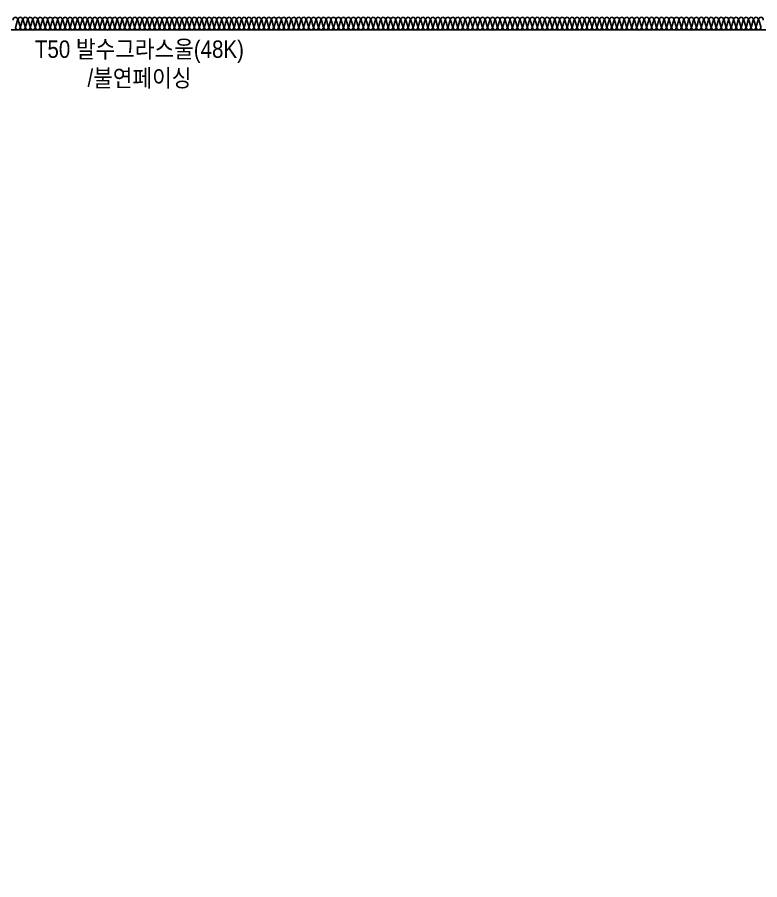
# Model space of a CAD drawing. Header units: millimetres. Extents: x 19868 to 801382, y -4805 to 85279.
# Drawn here: x 335276 to 338263, y 63428 to 66899 of the extents above; entities that cross this region are included whole.
import ezdxf
from ezdxf.enums import TextEntityAlignment as Align

# ---------------------------------------------------------------- set-up
doc = ezdxf.new("R2010")
doc.units = ezdxf.units.MM
doc.header["$LTSCALE"] = 250
doc.layers.add('ISL', color=251, linetype='Continuous')
doc.layers.add('NOPLOT-단열', color=225, linetype='Continuous', plot=False)
doc.styles.add('Gdim', font='')
doc.styles.get('Gdim').set_extended_font_data('Dotum')

msp = doc.modelspace()

# ---------------------------------------------------------------- linework, layer by layer
at = {"layer": 'ISL'}
msp.add_lwpolyline([(335259.4, 66886.8, -1.372593), (335277, 66886.8), (335269.4, 66861.1, 0.509267), (335278.2, 66848.9, 0.509267), (335287, 66861.1), (335279.4, 66886.8, -1.372593), (335297, 66886.8), (335289.4, 66861.1, 0.509267), (335298.2, 66848.9, 0.509267), (335307, 66861.1), (335299.4, 66886.8, -1.372593), (335317, 66886.8), (335309.4, 66861.1, 0.509267), (335318.2, 66848.9, 0.509267), (335327, 66861.1), (335319.4, 66886.8, -1.372593), (335337, 66886.8), (335329.4, 66861.1, 0.509267), (335338.2, 66848.9, 0.509267), (335347, 66861.1), (335339.4, 66886.8, -1.372593), (335357, 66886.8), (335349.4, 66861.1, 0.509267), (335358.2, 66848.9, 0.509267), (335367, 66861.1), (335359.4, 66886.8, -1.372593), (335377, 66886.8), (335369.4, 66861.1, 0.509267), (335378.2, 66848.9, 0.509267), (335387, 66861.1), (335379.4, 66886.8, -1.372593), (335397, 66886.8), (335389.4, 66861.1, 0.509267), (335398.2, 66848.9, 0.509267), (335407, 66861.1), (335399.4, 66886.8, -1.372593), (335417, 66886.8), (335409.4, 66861.1, 0.509267), (335418.2, 66848.9, 0.509267), (335427, 66861.1), (335419.4, 66886.8, -1.372593), (335437, 66886.8), (335429.4, 66861.1, 0.509267), (335438.2, 66848.9, 0.509267), (335447, 66861.1), (335439.4, 66886.8, -1.372593), (335457, 66886.8), (335449.4, 66861.1, 0.509267), (335458.2, 66848.9, 0.509267), (335467, 66861.1), (335459.4, 66886.8, -1.372593), (335477, 66886.8), (335469.4, 66861.1, 0.509267), (335478.2, 66848.9, 0.509267), (335487, 66861.1), (335479.4, 66886.8, -1.372593), (335497, 66886.8), (335489.4, 66861.1, 0.509267), (335498.2, 66848.9, 0.509267), (335507, 66861.1), (335499.4, 66886.8, -1.372593), (335517, 66886.8), (335509.4, 66861.1, 0.509267), (335518.2, 66848.9, 0.509267), (335527, 66861.1), (335519.4, 66886.8, -1.372593), (335537, 66886.8), (335529.4, 66861.1, 0.509267), (335538.2, 66848.9, 0.509267), (335547, 66861.1), (335539.4, 66886.8, -1.372593), (335557, 66886.8), (335549.4, 66861.1, 0.509267), (335558.2, 66848.9, 0.509267), (335567, 66861.1), (335559.4, 66886.8, -1.372593), (335577, 66886.8), (335569.4, 66861.1, 0.509267), (335578.2, 66848.9, 0.509267), (335587, 66861.1), (335579.4, 66886.8, -1.372593), (335597, 66886.8), (335589.4, 66861.1, 0.509267), (335598.2, 66848.9, 0.509267), (335607, 66861.1), (335599.4, 66886.8, -1.372593), (335617, 66886.8), (335609.4, 66861.1, 0.509267), (335618.2, 66848.9, 0.509267), (335627, 66861.1), (335619.4, 66886.8, -1.372593), (335637, 66886.8), (335629.4, 66861.1, 0.509267), (335638.2, 66848.9, 0.509267), (335647, 66861.1), (335639.4, 66886.8, -1.372593), (335657, 66886.8), (335649.4, 66861.1, 0.509267), (335658.2, 66848.9, 0.509267), (335667, 66861.1), (335659.4, 66886.8, -1.372593), (335677, 66886.8), (335669.4, 66861.1, 0.509267), (335678.2, 66848.9, 0.509267), (335687, 66861.1), (335679.4, 66886.8, -1.372593), (335697, 66886.8), (335689.4, 66861.1, 0.509267), (335698.2, 66848.9, 0.509267), (335707, 66861.1), (335699.4, 66886.8, -1.372593), (335717, 66886.8), (335709.4, 66861.1, 0.509267), (335718.2, 66848.9, 0.509267), (335727, 66861.1), (335719.4, 66886.8, -1.372593), (335737, 66886.8), (335729.4, 66861.1, 0.509267), (335738.2, 66848.9, 0.509267), (335747, 66861.1), (335739.4, 66886.8, -1.372593), (335757, 66886.8), (335749.4, 66861.1, 0.509267), (335758.2, 66848.9, 0.509267), (335767, 66861.1), (335759.4, 66886.8, -1.372593), (335777, 66886.8), (335769.4, 66861.1, 0.509267), (335778.2, 66848.9, 0.509267), (335787, 66861.1), (335779.4, 66886.8, -1.372593), (335797, 66886.8), (335789.4, 66861.1, 0.509267), (335798.2, 66848.9, 0.509267), (335807, 66861.1), (335799.4, 66886.8, -1.372593), (335817, 66886.8), (335809.4, 66861.1, 0.509267), (335818.2, 66848.9, 0.509267), (335827, 66861.1), (335819.4, 66886.8, -1.372593), (335837, 66886.8), (335829.4, 66861.1, 0.509267), (335838.2, 66848.9, 0.509267), (335847, 66861.1), (335839.4, 66886.8, -1.372593), (335857, 66886.8), (335849.4, 66861.1, 0.509267), (335858.2, 66848.9, 0.509267), (335867, 66861.1), (335859.4, 66886.8, -1.372593), (335877, 66886.8), (335869.4, 66861.1, 0.509267), (335878.2, 66848.9, 0.509267), (335887, 66861.1), (335879.4, 66886.8, -1.372593), (335897, 66886.8), (335889.4, 66861.1, 0.509267), (335898.2, 66848.9, 0.509267), (335907, 66861.1), (335899.4, 66886.8, -1.372593), (335917, 66886.8), (335909.4, 66861.1, 0.509267), (335918.2, 66848.9, 0.509267), (335927, 66861.1), (335919.4, 66886.8, -1.372593), (335937, 66886.8), (335929.4, 66861.1, 0.509267), (335938.2, 66848.9, 0.509267), (335947, 66861.1), (335939.4, 66886.8, -1.372593), (335957, 66886.8), (335949.4, 66861.1, 0.509267), (335958.2, 66848.9, 0.509267), (335967, 66861.1), (335959.4, 66886.8, -1.372593), (335977, 66886.8), (335969.4, 66861.1, 0.509267), (335978.2, 66848.9, 0.509267), (335987, 66861.1), (335979.4, 66886.8, -1.372593), (335997, 66886.8), (335989.4, 66861.1, 0.509267), (335998.2, 66848.9, 0.509267), (336007, 66861.1), (335999.4, 66886.8, -1.372593), (336017, 66886.8), (336009.4, 66861.1, 0.509267), (336018.2, 66848.9, 0.509267), (336027, 66861.1), (336019.4, 66886.8, -1.372593), (336037, 66886.8), (336029.4, 66861.1, 0.509267), (336038.2, 66848.9, 0.509267), (336047, 66861.1), (336039.4, 66886.8, -1.372593), (336057, 66886.8), (336049.4, 66861.1, 0.509267), (336058.2, 66848.9, 0.509267), (336067, 66861.1), (336059.4, 66886.8, -1.372593), (336077, 66886.8), (336069.4, 66861.1, 0.509267), (336078.2, 66848.9, 0.509267), (336087, 66861.1), (336079.4, 66886.8, -1.372593), (336097, 66886.8), (336089.4, 66861.1, 0.509267), (336098.2, 66848.9, 0.509267), (336107, 66861.1), (336099.4, 66886.8, -1.372593), (336117, 66886.8), (336109.4, 66861.1, 0.509267), (336118.2, 66848.9, 0.509267), (336127, 66861.1), (336119.4, 66886.8, -1.372593), (336137, 66886.8), (336129.4, 66861.1, 0.509267), (336138.2, 66848.9, 0.509267), (336147, 66861.1), (336139.4, 66886.8, -1.372593), (336157, 66886.8), (336149.4, 66861.1, 0.509267), (336158.2, 66848.9, 0.509267), (336167, 66861.1), (336159.4, 66886.8, -1.372593), (336177, 66886.8), (336169.4, 66861.1, 0.509267), (336178.2, 66848.9, 0.509267), (336187, 66861.1), (336179.4, 66886.8, -1.372593), (336197, 66886.8), (336189.4, 66861.1, 0.509267), (336198.2, 66848.9, 0.509267), (336207, 66861.1), (336199.4, 66886.8, -1.372593), (336217, 66886.8), (336209.4, 66861.1, 0.509267), (336218.2, 66848.9, 0.509267), (336227, 66861.1), (336219.4, 66886.8, -1.372593), (336237, 66886.8), (336229.4, 66861.1, 0.509267), (336238.2, 66848.9, 0.509267), (336247, 66861.1), (336239.4, 66886.8, -1.372593), (336257, 66886.8), (336249.4, 66861.1, 0.509267), (336258.2, 66848.9, 0.509267), (336267, 66861.1), (336259.4, 66886.8, -1.372593), (336277, 66886.8), (336269.4, 66861.1, 0.509267), (336278.2, 66848.9, 0.509267), (336287, 66861.1), (336279.4, 66886.8, -1.372593), (336297, 66886.8), (336289.4, 66861.1, 0.509267), (336298.2, 66848.9, 0.509267), (336307, 66861.1), (336299.4, 66886.8, -1.372593), (336317, 66886.8), (336309.4, 66861.1, 0.509267), (336318.2, 66848.9, 0.509267), (336327, 66861.1), (336319.4, 66886.8, -1.372593), (336337, 66886.8), (336329.4, 66861.1, 0.509267), (336338.2, 66848.9, 0.509267), (336347, 66861.1), (336339.4, 66886.8, -1.372593), (336357, 66886.8), (336349.4, 66861.1, 0.509267), (336358.2, 66848.9, 0.509267), (336367, 66861.1), (336359.4, 66886.8, -1.372593), (336377, 66886.8), (336369.4, 66861.1, 0.509267), (336378.2, 66848.9, 0.509267), (336387, 66861.1), (336379.4, 66886.8, -1.372593), (336397, 66886.8), (336389.4, 66861.1, 0.509267), (336398.2, 66848.9, 0.509267), (336407, 66861.1), (336399.4, 66886.8, -1.372593), (336417, 66886.8), (336409.4, 66861.1, 0.509267), (336418.2, 66848.9, 0.509267), (336427, 66861.1), (336419.4, 66886.8, -1.372593), (336437, 66886.8), (336429.4, 66861.1, 0.509267), (336438.2, 66848.9, 0.509267), (336447, 66861.1), (336439.4, 66886.8, -1.372593), (336457, 66886.8), (336449.4, 66861.1, 0.509267), (336458.2, 66848.9, 0.509267), (336467, 66861.1), (336459.4, 66886.8, -1.372593), (336477, 66886.8), (336469.4, 66861.1, 0.509267), (336478.2, 66848.9, 0.509267), (336487, 66861.1), (336479.4, 66886.8, -1.372593), (336497, 66886.8), (336489.4, 66861.1, 0.509267), (336498.2, 66848.9, 0.509267), (336507, 66861.1), (336499.4, 66886.8, -1.372593), (336517, 66886.8), (336509.4, 66861.1, 0.509267), (336518.2, 66848.9, 0.509267), (336527, 66861.1), (336519.4, 66886.8, -1.372593), (336537, 66886.8), (336529.4, 66861.1, 0.509267), (336538.2, 66848.9, 0.509267), (336547, 66861.1), (336539.4, 66886.8, -1.372593), (336557, 66886.8), (336549.4, 66861.1, 0.509267), (336558.2, 66848.9, 0.509267), (336567, 66861.1), (336559.4, 66886.8, -1.372593), (336577, 66886.8), (336569.4, 66861.1, 0.509267), (336578.2, 66848.9, 0.509267), (336587, 66861.1), (336579.4, 66886.8, -1.372593), (336597, 66886.8), (336589.4, 66861.1, 0.509267), (336598.2, 66848.9, 0.509267), (336607, 66861.1), (336599.4, 66886.8, -1.372593), (336617, 66886.8), (336609.4, 66861.1, 0.509267), (336618.2, 66848.9, 0.509267), (336627, 66861.1), (336619.4, 66886.8, -1.372593), (336637, 66886.8), (336629.4, 66861.1, 0.509267), (336638.2, 66848.9, 0.509267), (336647, 66861.1), (336639.4, 66886.8, -1.372593), (336657, 66886.8), (336649.4, 66861.1, 0.509267), (336658.2, 66848.9, 0.509267), (336667, 66861.1), (336659.4, 66886.8, -1.372593), (336677, 66886.8), (336669.4, 66861.1, 0.509267), (336678.2, 66848.9, 0.509267), (336687, 66861.1), (336679.4, 66886.8, -1.372593), (336697, 66886.8), (336689.4, 66861.1, 0.509267), (336698.2, 66848.9, 0.509267), (336707, 66861.1), (336699.4, 66886.8, -1.372593), (336717, 66886.8), (336709.4, 66861.1, 0.509267), (336718.2, 66848.9, 0.509267), (336727, 66861.1), (336719.4, 66886.8, -1.372593), (336737, 66886.8), (336729.4, 66861.1, 0.509267), (336738.2, 66848.9, 0.509267), (336747, 66861.1), (336739.4, 66886.8, -1.372593), (336757, 66886.8), (336749.4, 66861.1, 0.509267), (336758.2, 66848.9, 0.509267), (336767, 66861.1), (336759.4, 66886.8, -1.372593), (336777, 66886.8), (336769.4, 66861.1, 0.509267), (336778.2, 66848.9, 0.509267), (336787, 66861.1), (336779.4, 66886.8, -1.372593), (336797, 66886.8), (336789.4, 66861.1, 0.509267), (336798.2, 66848.9, 0.509267), (336807, 66861.1), (336799.4, 66886.8, -1.372593), (336817, 66886.8), (336809.4, 66861.1, 0.509267), (336818.2, 66848.9, 0.509267), (336827, 66861.1), (336819.4, 66886.8, -1.372593), (336837, 66886.8), (336829.4, 66861.1, 0.509267), (336838.2, 66848.9, 0.509267), (336847, 66861.1), (336839.4, 66886.8, -1.372593), (336857, 66886.8), (336849.4, 66861.1, 0.509267), (336858.2, 66848.9, 0.509267), (336867, 66861.1), (336859.4, 66886.8, -1.372593), (336877, 66886.8), (336869.4, 66861.1, 0.509267), (336878.2, 66848.9, 0.509267), (336887, 66861.1), (336879.4, 66886.8, -1.372593), (336897, 66886.8), (336889.4, 66861.1, 0.509267), (336898.2, 66848.9, 0.509267), (336907, 66861.1), (336899.4, 66886.8, -1.372593), (336917, 66886.8), (336909.4, 66861.1, 0.509267), (336918.2, 66848.9, 0.509267), (336927, 66861.1), (336919.4, 66886.8, -1.372593), (336937, 66886.8), (336929.4, 66861.1, 0.509267), (336938.2, 66848.9, 0.509267), (336947, 66861.1), (336939.4, 66886.8, -1.372593), (336957, 66886.8), (336949.4, 66861.1, 0.509267), (336958.2, 66848.9, 0.509267), (336967, 66861.1), (336959.4, 66886.8, -1.372593), (336977, 66886.8), (336969.4, 66861.1, 0.509267), (336978.2, 66848.9, 0.509267), (336987, 66861.1), (336979.4, 66886.8, -1.372593), (336997, 66886.8), (336989.4, 66861.1, 0.509267), (336998.2, 66848.9, 0.509267), (337007, 66861.1), (336999.4, 66886.8, -1.372593), (337017, 66886.8), (337009.4, 66861.1, 0.509267), (337018.2, 66848.9, 0.509267), (337027, 66861.1), (337019.4, 66886.8, -1.372593), (337037, 66886.8), (337029.4, 66861.1, 0.509267), (337038.2, 66848.9, 0.509267), (337047, 66861.1), (337039.4, 66886.8, -1.372593), (337057, 66886.8), (337049.4, 66861.1, 0.509267), (337058.2, 66848.9, 0.509267), (337067, 66861.1), (337059.4, 66886.8, -1.372593), (337077, 66886.8), (337069.4, 66861.1, 0.509267), (337078.2, 66848.9, 0.509267), (337087, 66861.1), (337079.4, 66886.8, -1.372593), (337097, 66886.8), (337089.4, 66861.1, 0.509267), (337098.2, 66848.9, 0.509267), (337107, 66861.1), (337099.4, 66886.8, -1.372593), (337117, 66886.8), (337109.4, 66861.1, 0.509267), (337118.2, 66848.9, 0.509267), (337127, 66861.1), (337119.4, 66886.8, -1.372593), (337137, 66886.8), (337129.4, 66861.1, 0.509267), (337138.2, 66848.9, 0.509267), (337147, 66861.1), (337139.4, 66886.8, -1.372593), (337157, 66886.8), (337149.4, 66861.1, 0.509267), (337158.2, 66848.9, 0.509267), (337167, 66861.1), (337159.4, 66886.8, -1.372593), (337177, 66886.8), (337169.4, 66861.1, 0.509267), (337178.2, 66848.9, 0.509267), (337187, 66861.1), (337179.4, 66886.8, -1.372593), (337197, 66886.8), (337189.4, 66861.1, 0.509267), (337198.2, 66848.9, 0.509267), (337207, 66861.1), (337199.4, 66886.8, -1.372593), (337217, 66886.8), (337209.4, 66861.1, 0.509267), (337218.2, 66848.9, 0.509267), (337227, 66861.1), (337219.4, 66886.8, -1.372593), (337237, 66886.8), (337229.4, 66861.1, 0.509267), (337238.2, 66848.9, 0.509267), (337247, 66861.1), (337239.4, 66886.8, -1.372593), (337257, 66886.8), (337249.4, 66861.1, 0.509267), (337258.2, 66848.9, 0.509267), (337267, 66861.1), (337259.4, 66886.8, -1.372593), (337277, 66886.8), (337269.4, 66861.1, 0.509267), (337278.2, 66848.9, 0.509267), (337287, 66861.1), (337279.4, 66886.8, -1.372593), (337297, 66886.8), (337289.4, 66861.1, 0.509267), (337298.2, 66848.9, 0.509267), (337307, 66861.1), (337299.4, 66886.8, -1.372593), (337317, 66886.8), (337309.4, 66861.1, 0.509267), (337318.2, 66848.9, 0.509267), (337327, 66861.1), (337319.4, 66886.8, -1.372593), (337337, 66886.8), (337329.4, 66861.1, 0.509267), (337338.2, 66848.9, 0.509267), (337347, 66861.1), (337339.4, 66886.8, -1.372593), (337357, 66886.8), (337349.4, 66861.1, 0.509267), (337358.2, 66848.9, 0.509267), (337367, 66861.1), (337359.4, 66886.8, -1.372593), (337377, 66886.8), (337369.4, 66861.1, 0.509267), (337378.2, 66848.9, 0.509267), (337387, 66861.1), (337379.4, 66886.8, -1.372593), (337397, 66886.8), (337389.4, 66861.1, 0.509267), (337398.2, 66848.9, 0.509267), (337407, 66861.1), (337399.4, 66886.8, -1.372593), (337417, 66886.8), (337409.4, 66861.1, 0.509267), (337418.2, 66848.9, 0.509267), (337427, 66861.1), (337419.4, 66886.8, -1.372593), (337437, 66886.8), (337429.4, 66861.1, 0.509267), (337438.2, 66848.9, 0.509267), (337447, 66861.1), (337439.4, 66886.8, -1.372593), (337457, 66886.8), (337449.4, 66861.1, 0.509267), (337458.2, 66848.9, 0.509267), (337467, 66861.1), (337459.4, 66886.8, -1.372593), (337477, 66886.8), (337469.4, 66861.1, 0.509267), (337478.2, 66848.9, 0.509267), (337487, 66861.1), (337479.4, 66886.8, -1.372593), (337497, 66886.8), (337489.4, 66861.1, 0.509267), (337498.2, 66848.9, 0.509267), (337507, 66861.1), (337499.4, 66886.8, -1.372593), (337517, 66886.8), (337509.4, 66861.1, 0.509267), (337518.2, 66848.9, 0.509267), (337527, 66861.1), (337519.4, 66886.8, -1.372593), (337537, 66886.8), (337529.4, 66861.1, 0.509267), (337538.2, 66848.9, 0.509267), (337547, 66861.1), (337539.4, 66886.8, -1.372593), (337557, 66886.8), (337549.4, 66861.1, 0.509267), (337558.2, 66848.9, 0.509267), (337567, 66861.1), (337559.4, 66886.8, -1.372593), (337577, 66886.8), (337569.4, 66861.1, 0.509267), (337578.2, 66848.9, 0.509267), (337587, 66861.1), (337579.4, 66886.8, -1.372593), (337597, 66886.8), (337589.4, 66861.1, 0.509267), (337598.2, 66848.9, 0.509267), (337607, 66861.1), (337599.4, 66886.8, -1.372593), (337617, 66886.8), (337609.4, 66861.1, 0.509267), (337618.2, 66848.9, 0.509267), (337627, 66861.1), (337619.4, 66886.8, -1.372593), (337637, 66886.8), (337629.4, 66861.1, 0.509267), (337638.2, 66848.9, 0.509267), (337647, 66861.1), (337639.4, 66886.8, -1.372593), (337657, 66886.8), (337649.4, 66861.1, 0.509267), (337658.2, 66848.9, 0.509267), (337667, 66861.1), (337659.4, 66886.8, -1.372593), (337677, 66886.8), (337669.4, 66861.1, 0.509267), (337678.2, 66848.9, 0.509267), (337687, 66861.1), (337679.4, 66886.8, -1.372593), (337697, 66886.8), (337689.4, 66861.1, 0.509267), (337698.2, 66848.9, 0.509267), (337707, 66861.1), (337699.4, 66886.8, -1.372593), (337717, 66886.8), (337709.4, 66861.1, 0.509267), (337718.2, 66848.9, 0.509267), (337727, 66861.1), (337719.4, 66886.8, -1.372593), (337737, 66886.8), (337729.4, 66861.1, 0.509267), (337738.2, 66848.9, 0.509267), (337747, 66861.1), (337739.4, 66886.8, -1.372593), (337757, 66886.8), (337749.4, 66861.1, 0.509267), (337758.2, 66848.9, 0.509267), (337767, 66861.1), (337759.4, 66886.8, -1.372593), (337777, 66886.8), (337769.4, 66861.1, 0.509267), (337778.2, 66848.9, 0.509267), (337787, 66861.1), (337779.4, 66886.8, -1.372593), (337797, 66886.8), (337789.4, 66861.1, 0.509267), (337798.2, 66848.9, 0.509267), (337807, 66861.1), (337799.4, 66886.8, -1.372593), (337817, 66886.8), (337809.4, 66861.1, 0.509267), (337818.2, 66848.9, 0.509267), (337827, 66861.1), (337819.4, 66886.8, -1.372593), (337837, 66886.8), (337829.4, 66861.1, 0.509267), (337838.2, 66848.9, 0.509267), (337847, 66861.1), (337839.4, 66886.8, -1.372593), (337857, 66886.8), (337849.4, 66861.1, 0.509267), (337858.2, 66848.9, 0.509267), (337867, 66861.1), (337859.4, 66886.8, -1.372593), (337877, 66886.8), (337869.4, 66861.1, 0.509267), (337878.2, 66848.9, 0.509267), (337887, 66861.1), (337879.4, 66886.8, -1.372593), (337897, 66886.8), (337889.4, 66861.1, 0.509267), (337898.2, 66848.9, 0.509267), (337907, 66861.1), (337899.4, 66886.8, -1.372593), (337917, 66886.8), (337909.4, 66861.1, 0.509267), (337918.2, 66848.9, 0.509267), (337927, 66861.1), (337919.4, 66886.8, -1.372593), (337937, 66886.8), (337929.4, 66861.1, 0.509267), (337938.2, 66848.9, 0.509267), (337947, 66861.1), (337939.4, 66886.8, -1.372593), (337957, 66886.8), (337949.4, 66861.1, 0.509267), (337958.2, 66848.9, 0.509267), (337967, 66861.1), (337959.4, 66886.8, -1.372593), (337977, 66886.8), (337969.4, 66861.1, 0.509267), (337978.2, 66848.9, 0.509267), (337987, 66861.1), (337979.4, 66886.8, -1.372593), (337997, 66886.8), (337989.4, 66861.1, 0.509267), (337998.2, 66848.9, 0.509267), (338007, 66861.1), (337999.4, 66886.8, -1.372593), (338017, 66886.8), (338009.4, 66861.1, 0.509267), (338018.2, 66848.9, 0.509267), (338027, 66861.1), (338019.4, 66886.8, -1.372593), (338037, 66886.8), (338029.4, 66861.1, 0.509267), (338038.2, 66848.9, 0.509267), (338047, 66861.1), (338039.4, 66886.8, -1.372593), (338057, 66886.8), (338049.4, 66861.1, 0.509267), (338058.2, 66848.9, 0.509267), (338067, 66861.1), (338059.4, 66886.8, -1.372593), (338077, 66886.8), (338069.4, 66861.1, 0.509267), (338078.2, 66848.9, 0.509267), (338087, 66861.1), (338079.4, 66886.8, -1.372593), (338097, 66886.8), (338089.4, 66861.1, 0.509267), (338098.2, 66848.9, 0.509267), (338107, 66861.1), (338099.4, 66886.8, -1.372593), (338117, 66886.8), (338109.4, 66861.1, 0.509267), (338118.2, 66848.9, 0.509267), (338127, 66861.1), (338119.4, 66886.8, -1.372593), (338137, 66886.8), (338129.4, 66861.1, 0.509267), (338138.2, 66848.9, 0.509267), (338147, 66861.1), (338139.4, 66886.8, -1.372593), (338157, 66886.8), (338149.4, 66861.1, 0.509267), (338158.2, 66848.9, 0.509267), (338167, 66861.1), (338159.4, 66886.8, -1.372593), (338177, 66886.8), (338169.4, 66861.1, 0.509267), (338178.2, 66848.9, 0.509267), (338187, 66861.1), (338179.4, 66886.8, -1.372593), (338197, 66886.8), (338189.4, 66861.1, 0.509267), (338198.2, 66848.9, 0.509267), (338207, 66861.1), (338199.4, 66886.8, -1.372593), (338217, 66886.8), (338209.4, 66861.1, 0.509267), (338218.2, 66848.9, 0.509267), (338227, 66861.1), (338219.4, 66886.8, -1.372593), (338237, 66886.8), (338229.4, 66861.1, 0.509267), (338238.2, 66848.9, 0.509267), (338247, 66861.1), (338239.4, 66886.8, -1.372593), (338257, 66886.8), (338249.4, 66861.1, 0.509267), (338258.2, 66848.9, 0.509267), (338267, 66861.1), (338259.4, 66886.8, -1.372593), (338277, 66886.8)], format="xyb", dxfattribs=at)
msp.add_lwpolyline([(365288.2, 60278.9), (365238.2, 60278.9), (365238.2, 65928.9), (364438.2, 65928.9), (364438.2, 66848.9), (349438.2, 66848.9), (349438.2, 65728.9), (348338.2, 65728.9), (348338.2, 66848.9), (333338.2, 66848.9), (333338.2, 65928.9), (332538.2, 65928.9), (332538.2, 60278.9), (332488.2, 60278.9)], dxfattribs=at)

# ---------------------------------------------------------------- texts
at = {"layer": 'NOPLOT-단열', "style": 'Gdim', "width": 0.9}
for s, p in [('T50 발수그라스울(48K)', (335767.3, 66770.6)), ('/불연페이싱', (335767.3, 66654.1))]:
    msp.add_text(s, height=70, dxfattribs=at).set_placement(p, align=Align.MIDDLE_CENTER)

doc.saveas('drawing.dxf')
